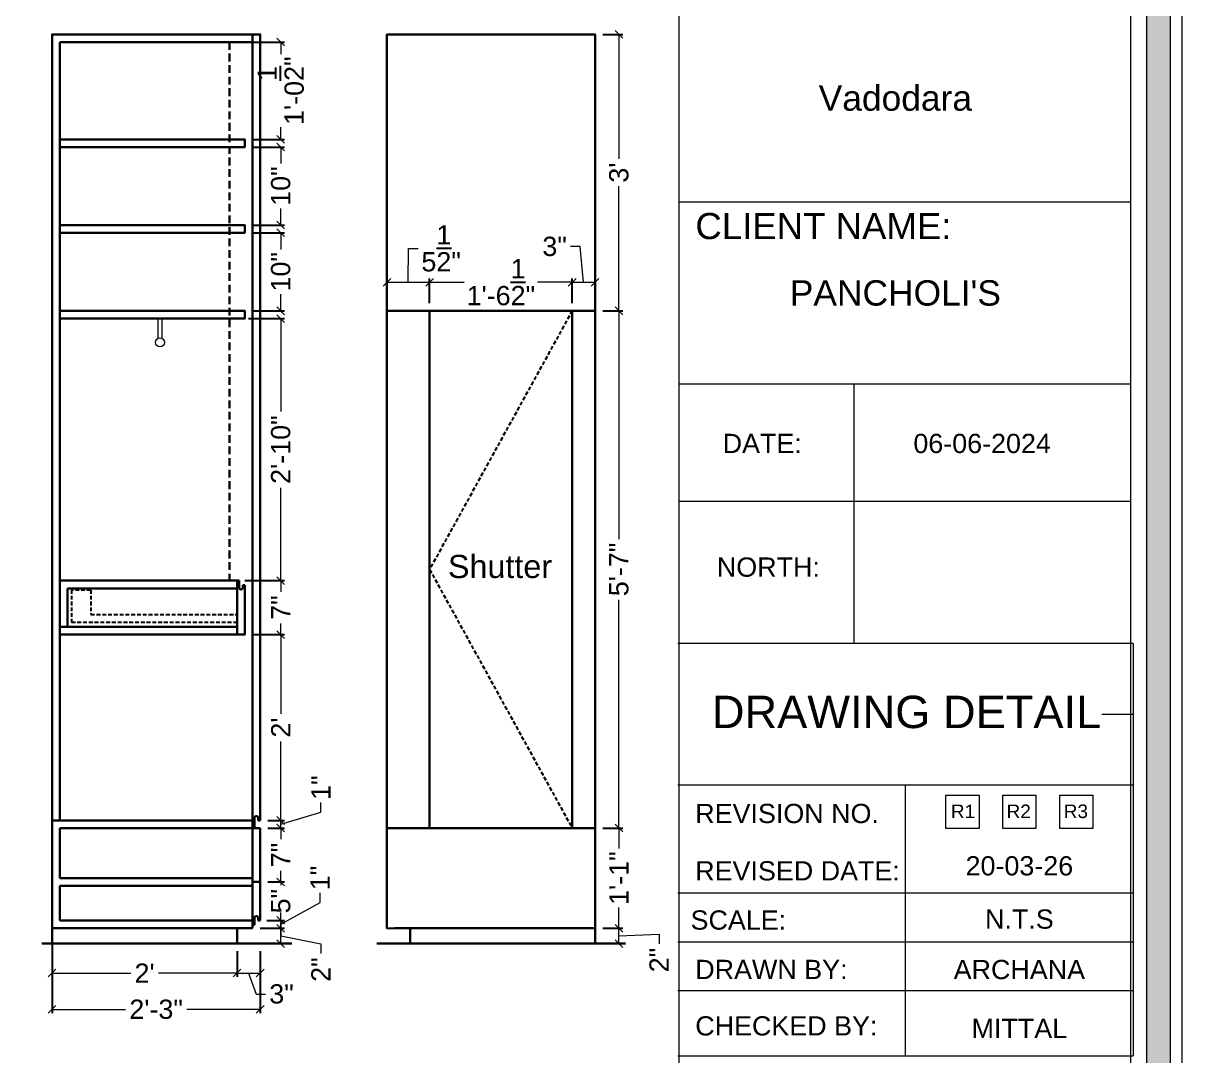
# Model space of a CAD drawing. Header units: millimetres. Extents: x 56222 to 3066687, y -650199 to -121287.
# Drawn here: x 138385.9 to 138536.2, y -182941.3 to -182807.3 of the extents above; entities that cross this region are included whole.
import ezdxf
from ezdxf.enums import TextEntityAlignment as Align

# ---------------------------------------------------------------- set-up
doc = ezdxf.new("R2010")
doc.units = ezdxf.units.MM
doc.header["$MEASUREMENT"] = 0
doc.header["$PDMODE"] = 35
doc.linetypes.add('DASHED2', pattern=[0.375, 0.25, -0.125])
doc.linetypes.add('DASHEDX2', pattern=[1.5, 1, -0.5])
doc.layers.get('Defpoints').update_dxf_attribs({"color": 220})
for name, color, linetype, lineweight in [('dim05', 1, 'Continuous', 13), ('Dimension', 10, 'DASHEDX2', 20), ('FURNITURE', 32, 'Continuous', 9), ('Labelling', 1, 'Continuous', 25), ('NAME PLATE', 7, 'Continuous', 25), ('SECTION ( SLAB PLine )', 104, 'Continuous', 30), ('wall', 7, 'Continuous', 30)]:
    doc.layers.add(name, color=color, linetype=linetype, lineweight=lineweight)
doc.styles.add('Arial', font='arial.ttf')
doc.styles.get("Standard").update_dxf_attribs({"font": 'arial.ttf', "height": 6})
doc.dimstyles.new('ISO-25', dxfattribs={"dimtxt": 2.5, "dimasz": 1, "dimexe": 0.5, "dimexo": 1, "dimtad": 0, "dimdec": 1, "dimlunit": 4, "dimtxsty": 'Standard', "dimblk": 'OBLIQUE', "dimcen": 2.5, "dimclrd": 1, "dimclre": 1, "dimclrt": 5, "dimadec": 0, "dimazin": 0, "dimtfac": 1, "dimtdec": 1, "dimtmove": 0, "dimatfit": 3, "dimfxl": 1, "dimlwd": -1, "dimarcsym": 0})

# ---------------------------------------------------------------- blocks, each defined once
blk = doc.blocks.new('_Oblique')
at = {"layer": 'wall', "color": 0, "lineweight": -2}
blk.add_line((-0.5, -0.5), (0.5, 0.5), dxfattribs=at)
blk = doc.blocks.new('*D1143')
at = {"layer": 'Defpoints', "color": 0, "lineweight": 30, "transparency": 16777216}
for p in [(138389.64, -182926.75), (138413.64, -182926.75), (138413.64, -182930.58)]:
    blk.add_point(p, dxfattribs=at)
at = {"layer": 'dim05', "color": 1, "linetype": 'Continuous', "lineweight": -2, "transparency": 16777216}
for p, q in [((138389.64, -182927.75), (138389.64, -182931.08)), ((138413.64, -182927.75), (138413.64, -182931.08))]:
    blk.add_line(p, q, dxfattribs=at)
at = {"layer": 'dim05', "color": 1, "linetype": 'Continuous', "transparency": 16777216}
for p, q in [((138389.64, -182930.58), (138399.84, -182930.58)), ((138413.64, -182930.58), (138403.44, -182930.58))]:
    blk.add_line(p, q, dxfattribs=at)
at = {"layer": 'dim05', "color": 1, "transparency": 16777216, "rotation": 180}
blk.add_blockref('_Oblique', (138389.64, -182930.58), dxfattribs=at)
at = {"layer": 'dim05', "color": 1, "transparency": 16777216}
blk.add_blockref('_Oblique', (138413.64, -182930.58), dxfattribs=at)
at = {"layer": 'dim05', "color": 5, "lineweight": 25, "transparency": 16777216, "insert": (138401.64, -182930.58), "char_height": 2.5, "attachment_point": 5, "style": 'Arial'}
blk.add_mtext("2'", dxfattribs=at)
blk = doc.blocks.new('*D1144')
at = {"layer": 'Defpoints', "color": 0, "lineweight": 30, "transparency": 16777216}
for p in [(138413.64, -182926.75), (138416.64, -182926.75), (138416.64, -182930.58)]:
    blk.add_point(p, dxfattribs=at)
at = {"layer": 'dim05', "color": 1, "linetype": 'Continuous', "lineweight": -2, "transparency": 16777216}
for p, q in [((138413.64, -182927.75), (138413.64, -182931.08)), ((138416.64, -182927.75), (138416.64, -182931.08))]:
    blk.add_line(p, q, dxfattribs=at)
at = {"layer": 'dim05', "color": 1, "linetype": 'Continuous', "transparency": 16777216}
for p, q in [((138413.64, -182930.58), (138416.64, -182930.58)), ((138415.14, -182930.58), (138416.1, -182933.29)), ((138416.1, -182933.29), (138417.35, -182933.29))]:
    blk.add_line(p, q, dxfattribs=at)
at = {"layer": 'dim05', "color": 1, "transparency": 16777216, "rotation": 180}
blk.add_blockref('_Oblique', (138413.64, -182930.58), dxfattribs=at)
at = {"layer": 'dim05', "color": 1, "transparency": 16777216}
blk.add_blockref('_Oblique', (138416.64, -182930.58), dxfattribs=at)
at = {"layer": 'dim05', "color": 5, "lineweight": 25, "transparency": 16777216, "insert": (138419.41, -182933.29), "char_height": 2.5, "attachment_point": 5, "style": 'Arial'}
blk.add_mtext('3"', dxfattribs=at)
blk = doc.blocks.new('*D1145')
at = {"layer": 'Defpoints', "color": 0, "lineweight": 30, "transparency": 16777216}
for p in [(138415.64, -182924.75), (138419.31, -182924.75), (138413.64, -182926.75)]:
    blk.add_point(p, dxfattribs=at)
at = {"layer": 'dim05', "color": 1, "linetype": 'Continuous', "lineweight": -2, "transparency": 16777216}
for p, q in [((138416.64, -182924.75), (138419.81, -182924.75)), ((138414.64, -182926.75), (138419.81, -182926.75))]:
    blk.add_line(p, q, dxfattribs=at)
at = {"layer": 'dim05', "color": 1, "linetype": 'Continuous', "transparency": 16777216}
for p, q in [((138419.31, -182926.75), (138419.31, -182924.75)), ((138419.31, -182925.75), (138424.52, -182926.79)), ((138424.52, -182926.79), (138424.52, -182928.04))]:
    blk.add_line(p, q, dxfattribs=at)
at = {"layer": 'dim05', "color": 1, "transparency": 16777216}
for p, rotation in [((138419.31, -182924.75), 90), ((138419.31, -182926.75), 270)]:
    blk.add_blockref('_Oblique', p, dxfattribs=dict(at, rotation=rotation))
at = {"layer": 'dim05', "color": 5, "lineweight": 25, "transparency": 16777216, "insert": (138424.52, -182930.12), "char_height": 2.5, "attachment_point": 5, "rotation": 90, "style": 'Arial'}
blk.add_mtext('2"', dxfattribs=at)
blk = doc.blocks.new('*D1045')
at = {"layer": 'Defpoints', "color": 0, "lineweight": 30, "transparency": 16777216}
for p in [(138416.52, -182923.73), (138419.31, -182923.73), (138415.64, -182924.75)]:
    blk.add_point(p, dxfattribs=at)
at = {"layer": 'dim05', "color": 1, "linetype": 'Continuous', "transparency": 16777216}
for p, q in [((138424.41, -182921.43), (138424.41, -182920.18)), ((138419.31, -182924.24), (138424.41, -182921.43)), ((138419.31, -182923.73), (138419.31, -182922.73)), ((138419.31, -182924.75), (138419.31, -182923.73)), ((138419.31, -182924.75), (138419.31, -182923.73)), ((138419.31, -182924.75), (138419.31, -182925.75))]:
    blk.add_line(p, q, dxfattribs=at)
at = {"layer": 'dim05', "color": 1, "linetype": 'Continuous', "lineweight": -2, "transparency": 16777216}
for p, q in [((138417.52, -182923.73), (138419.81, -182923.73)), ((138416.64, -182924.75), (138419.81, -182924.75))]:
    blk.add_line(p, q, dxfattribs=at)
at = {"layer": 'dim05', "color": 1, "transparency": 16777216}
for p, rotation in [((138419.31, -182923.73), 270), ((138419.31, -182924.75), 90)]:
    blk.add_blockref('_Oblique', p, dxfattribs=dict(at, rotation=rotation))
at = {"layer": 'dim05', "color": 5, "lineweight": 25, "transparency": 16777216, "insert": (138424.41, -182918.23), "char_height": 2.5, "attachment_point": 5, "rotation": 90, "style": 'Arial'}
blk.add_mtext('1"', dxfattribs=at)
blk = doc.blocks.new('*D1046')
at = {"layer": 'Defpoints', "color": 0, "lineweight": 30, "transparency": 16777216}
for p in [(138416.64, -182918.75), (138419.31, -182918.75), (138416.64, -182923.73)]:
    blk.add_point(p, dxfattribs=at)
at = {"layer": 'dim05', "color": 1, "linetype": 'Continuous', "transparency": 16777216}
for p, q in [((138419.31, -182918.75), (138419.31, -182917.75)), ((138419.31, -182918.75), (138419.31, -182919.18)), ((138419.31, -182923.73), (138419.31, -182923.3)), ((138419.31, -182923.73), (138419.31, -182924.73))]:
    blk.add_line(p, q, dxfattribs=at)
at = {"layer": 'dim05', "color": 1, "linetype": 'Continuous', "lineweight": -2, "transparency": 16777216}
for p, q in [((138417.64, -182918.75), (138419.81, -182918.75)), ((138417.64, -182923.73), (138419.81, -182923.73))]:
    blk.add_line(p, q, dxfattribs=at)
at = {"layer": 'dim05', "color": 1, "transparency": 16777216}
for p, rotation in [((138419.31, -182918.75), 270), ((138419.31, -182923.73), 90)]:
    blk.add_blockref('_Oblique', p, dxfattribs=dict(at, rotation=rotation))
at = {"layer": 'dim05', "color": 5, "lineweight": 25, "transparency": 16777216, "insert": (138419.31, -182921.24), "char_height": 2.5, "attachment_point": 5, "rotation": 90, "style": 'Arial'}
blk.add_mtext('5"', dxfattribs=at)
blk = doc.blocks.new('*D1047')
at = {"layer": 'Defpoints', "color": 0, "lineweight": 30, "transparency": 16777216}
for p in [(138416.64, -182911.75), (138419.31, -182911.75), (138416.64, -182918.75)]:
    blk.add_point(p, dxfattribs=at)
at = {"layer": 'dim05', "color": 1, "linetype": 'Continuous', "lineweight": -2, "transparency": 16777216}
for p, q in [((138417.64, -182911.75), (138419.81, -182911.75)), ((138417.64, -182918.75), (138419.81, -182918.75))]:
    blk.add_line(p, q, dxfattribs=at)
at = {"layer": 'dim05', "color": 1, "linetype": 'Continuous', "transparency": 16777216}
for p, q in [((138419.31, -182911.75), (138419.31, -182913.2)), ((138419.31, -182918.75), (138419.31, -182917.3))]:
    blk.add_line(p, q, dxfattribs=at)
at = {"layer": 'dim05', "color": 1, "transparency": 16777216}
for p, rotation in [((138419.31, -182911.75), 90), ((138419.31, -182918.75), 270)]:
    blk.add_blockref('_Oblique', p, dxfattribs=dict(at, rotation=rotation))
at = {"layer": 'dim05', "color": 5, "lineweight": 25, "transparency": 16777216, "insert": (138419.31, -182915.25), "char_height": 2.5, "attachment_point": 5, "rotation": 90, "style": 'Arial'}
blk.add_mtext('7"', dxfattribs=at)
blk = doc.blocks.new('*D1048')
at = {"layer": 'Defpoints', "color": 0, "lineweight": 30, "transparency": 16777216}
for p in [(138416.64, -182910.77), (138419.31, -182910.77), (138416.64, -182911.75)]:
    blk.add_point(p, dxfattribs=at)
at = {"layer": 'dim05', "color": 1, "linetype": 'Continuous', "transparency": 16777216}
for p, q in [((138424.52, -182909.7), (138424.52, -182908.45)), ((138419.31, -182911.26), (138424.52, -182909.7)), ((138419.31, -182910.77), (138419.31, -182909.77)), ((138419.31, -182911.75), (138419.31, -182910.77)), ((138419.31, -182911.75), (138419.31, -182910.77)), ((138419.31, -182911.75), (138419.31, -182912.75))]:
    blk.add_line(p, q, dxfattribs=at)
at = {"layer": 'dim05', "color": 1, "linetype": 'Continuous', "lineweight": -2, "transparency": 16777216}
for p, q in [((138417.64, -182910.77), (138419.81, -182910.77)), ((138417.64, -182911.75), (138419.81, -182911.75))]:
    blk.add_line(p, q, dxfattribs=at)
at = {"layer": 'dim05', "color": 1, "transparency": 16777216}
for p, rotation in [((138419.31, -182910.77), 270), ((138419.31, -182911.75), 90)]:
    blk.add_blockref('_Oblique', p, dxfattribs=dict(at, rotation=rotation))
at = {"layer": 'dim05', "color": 5, "lineweight": 25, "transparency": 16777216, "insert": (138424.52, -182906.51), "char_height": 2.5, "attachment_point": 5, "rotation": 90, "style": 'Arial'}
blk.add_mtext('1"', dxfattribs=at)
blk = doc.blocks.new('*D1049')
at = {"layer": 'Defpoints', "color": 0, "lineweight": 30, "transparency": 16777216}
for p in [(138414.64, -182886.64), (138419.31, -182886.64), (138416.64, -182910.77)]:
    blk.add_point(p, dxfattribs=at)
at = {"layer": 'dim05', "color": 1, "linetype": 'Continuous', "lineweight": -2, "transparency": 16777216}
for p, q in [((138415.64, -182886.64), (138419.81, -182886.64)), ((138417.64, -182910.77), (138419.81, -182910.77))]:
    blk.add_line(p, q, dxfattribs=at)
at = {"layer": 'dim05', "color": 1, "linetype": 'Continuous', "transparency": 16777216}
for p, q in [((138419.31, -182886.64), (138419.31, -182896.91)), ((138419.31, -182910.77), (138419.31, -182900.5))]:
    blk.add_line(p, q, dxfattribs=at)
at = {"layer": 'dim05', "color": 1, "transparency": 16777216}
for p, rotation in [((138419.31, -182886.64), 90), ((138419.31, -182910.77), 270)]:
    blk.add_blockref('_Oblique', p, dxfattribs=dict(at, rotation=rotation))
at = {"layer": 'dim05', "color": 5, "lineweight": 25, "transparency": 16777216, "insert": (138419.31, -182898.71), "char_height": 2.5, "attachment_point": 5, "rotation": 90, "style": 'Arial'}
blk.add_mtext("2'", dxfattribs=at)
blk = doc.blocks.new('*D1050')
at = {"layer": 'Defpoints', "color": 0, "lineweight": 30, "transparency": 16777216}
for p in [(138413.64, -182879.64), (138419.31, -182879.64), (138414.64, -182886.64)]:
    blk.add_point(p, dxfattribs=at)
at = {"layer": 'dim05', "color": 1, "linetype": 'Continuous', "lineweight": -2, "transparency": 16777216}
for p, q in [((138414.64, -182879.64), (138419.81, -182879.64)), ((138415.64, -182886.64), (138419.81, -182886.64))]:
    blk.add_line(p, q, dxfattribs=at)
at = {"layer": 'dim05', "color": 1, "linetype": 'Continuous', "transparency": 16777216}
for p, q in [((138419.31, -182879.64), (138419.31, -182881.09)), ((138419.31, -182886.64), (138419.31, -182885.2))]:
    blk.add_line(p, q, dxfattribs=at)
at = {"layer": 'dim05', "color": 1, "transparency": 16777216}
for p, rotation in [((138419.31, -182879.64), 90), ((138419.31, -182886.64), 270)]:
    blk.add_blockref('_Oblique', p, dxfattribs=dict(at, rotation=rotation))
at = {"layer": 'dim05', "color": 5, "lineweight": 25, "transparency": 16777216, "insert": (138419.31, -182883.14), "char_height": 2.5, "attachment_point": 5, "rotation": 90, "style": 'Arial'}
blk.add_mtext('7"', dxfattribs=at)
blk = doc.blocks.new('*D1051')
at = {"layer": 'Defpoints', "color": 0, "lineweight": 30, "transparency": 16777216}
for p in [(138414.64, -182834.5), (138419.31, -182834.5), (138414.64, -182844.63)]:
    blk.add_point(p, dxfattribs=at)
at = {"layer": 'dim05', "color": 1, "linetype": 'Continuous', "lineweight": -2, "transparency": 16777216}
for p, q in [((138415.64, -182834.5), (138419.81, -182834.5)), ((138415.64, -182844.63), (138419.81, -182844.63))]:
    blk.add_line(p, q, dxfattribs=at)
at = {"layer": 'dim05', "color": 1, "linetype": 'Continuous', "transparency": 16777216}
for p, q in [((138419.31, -182834.5), (138419.31, -182836.65)), ((138419.31, -182844.63), (138419.31, -182842.48))]:
    blk.add_line(p, q, dxfattribs=at)
at = {"layer": 'dim05', "color": 1, "transparency": 16777216}
for p, rotation in [((138419.31, -182834.5), 90), ((138419.31, -182844.63), 270)]:
    blk.add_blockref('_Oblique', p, dxfattribs=dict(at, rotation=rotation))
at = {"layer": 'dim05', "color": 5, "lineweight": 25, "transparency": 16777216, "insert": (138419.31, -182839.56), "char_height": 2.5, "attachment_point": 5, "rotation": 90, "style": 'Arial'}
blk.add_mtext('10"', dxfattribs=at)
blk = doc.blocks.new('*D1052')
at = {"layer": 'Defpoints', "color": 0, "lineweight": 30, "transparency": 16777216}
for p in [(138414.64, -182823.38), (138419.31, -182823.38), (138414.64, -182833.5)]:
    blk.add_point(p, dxfattribs=at)
at = {"layer": 'dim05', "color": 1, "linetype": 'Continuous', "lineweight": -2, "transparency": 16777216}
for p, q in [((138415.64, -182823.38), (138419.81, -182823.38)), ((138415.64, -182833.5), (138419.81, -182833.5))]:
    blk.add_line(p, q, dxfattribs=at)
at = {"layer": 'dim05', "color": 1, "linetype": 'Continuous', "transparency": 16777216}
for p, q in [((138419.31, -182823.38), (138419.31, -182825.52)), ((138419.31, -182833.5), (138419.31, -182831.35))]:
    blk.add_line(p, q, dxfattribs=at)
at = {"layer": 'dim05', "color": 1, "transparency": 16777216}
for p, rotation in [((138419.31, -182823.38), 90), ((138419.31, -182833.5), 270)]:
    blk.add_blockref('_Oblique', p, dxfattribs=dict(at, rotation=rotation))
at = {"layer": 'dim05', "color": 5, "lineweight": 25, "transparency": 16777216, "insert": (138419.31, -182828.44), "char_height": 2.5, "attachment_point": 5, "rotation": 90, "style": 'Arial'}
blk.add_mtext('10"', dxfattribs=at)
blk = doc.blocks.new('*D1053')
at = {"layer": 'Defpoints', "color": 0, "lineweight": 30, "transparency": 16777216}
for p in [(138414.64, -182809.75), (138419.31, -182809.75), (138414.64, -182822.38)]:
    blk.add_point(p, dxfattribs=at)
at = {"layer": 'dim05', "color": 1, "linetype": 'Continuous', "lineweight": -2, "transparency": 16777216}
for p, q in [((138415.64, -182809.75), (138419.81, -182809.75)), ((138415.64, -182822.38), (138419.81, -182822.38))]:
    blk.add_line(p, q, dxfattribs=at)
at = {"layer": 'dim05', "color": 1, "linetype": 'Continuous', "transparency": 16777216}
for p, q in [((138419.31, -182809.75), (138419.31, -182811.32)), ((138419.31, -182822.38), (138419.31, -182820.81))]:
    blk.add_line(p, q, dxfattribs=at)
at = {"layer": 'dim05', "color": 1, "transparency": 16777216}
for p, rotation in [((138419.31, -182809.75), 90), ((138419.31, -182822.38), 270)]:
    blk.add_blockref('_Oblique', p, dxfattribs=dict(at, rotation=rotation))
at = {"layer": 'dim05', "color": 5, "lineweight": 25, "transparency": 16777216, "insert": (138419.31, -182816.06), "char_height": 2.5, "attachment_point": 5, "rotation": 90, "style": 'Arial'}
blk.add_mtext('1\'-0{\\H1x;\\S1/2;}"', dxfattribs=at)
blk = doc.blocks.new('*D1054')
at = {"layer": 'Defpoints', "color": 0, "lineweight": 30, "transparency": 16777216}
for p in [(138414.14, -182845.63), (138413.89, -182879.64), (138419.31, -182879.64)]:
    blk.add_point(p, dxfattribs=at)
at = {"layer": 'dim05', "color": 1, "linetype": 'Continuous', "lineweight": -2, "transparency": 16777216}
for p, q in [((138415.14, -182845.63), (138419.81, -182845.63)), ((138414.89, -182879.64), (138419.81, -182879.64))]:
    blk.add_line(p, q, dxfattribs=at)
at = {"layer": 'dim05', "color": 1, "linetype": 'Continuous', "transparency": 16777216}
for p, q in [((138419.31, -182845.63), (138419.31, -182857.7)), ((138419.31, -182879.64), (138419.31, -182867.58))]:
    blk.add_line(p, q, dxfattribs=at)
at = {"layer": 'dim05', "color": 1, "transparency": 16777216}
for p, rotation in [((138419.31, -182845.63), 90), ((138419.31, -182879.64), 270)]:
    blk.add_blockref('_Oblique', p, dxfattribs=dict(at, rotation=rotation))
at = {"layer": 'dim05', "color": 5, "lineweight": 25, "transparency": 16777216, "insert": (138419.31, -182862.64), "char_height": 2.5, "attachment_point": 5, "rotation": 90, "style": 'Arial'}
blk.add_mtext('2\'-10"', dxfattribs=at)
blk = doc.blocks.new('*D1080')
at = {"layer": 'Defpoints', "color": 0, "lineweight": 30, "transparency": 16777216}
for p in [(138389.64, -182921.34), (138416.64, -182926.75), (138389.64, -182935.28)]:
    blk.add_point(p, dxfattribs=at)
at = {"layer": 'dim05', "color": 1, "linetype": 'Continuous', "lineweight": -2, "transparency": 16777216}
for p, q in [((138389.64, -182922.34), (138389.64, -182935.78)), ((138416.64, -182927.75), (138416.64, -182935.78))]:
    blk.add_line(p, q, dxfattribs=at)
at = {"layer": 'dim05', "color": 1, "linetype": 'Continuous', "transparency": 16777216}
for p, q in [((138389.64, -182935.28), (138399.17, -182935.28)), ((138416.64, -182935.28), (138407.11, -182935.28))]:
    blk.add_line(p, q, dxfattribs=at)
at = {"layer": 'dim05', "color": 1, "transparency": 16777216, "rotation": 180}
blk.add_blockref('_Oblique', (138389.64, -182935.28), dxfattribs=at)
at = {"layer": 'dim05', "color": 1, "transparency": 16777216}
blk.add_blockref('_Oblique', (138416.64, -182935.28), dxfattribs=at)
at = {"layer": 'dim05', "color": 5, "lineweight": 25, "transparency": 16777216, "insert": (138403.14, -182935.28), "char_height": 2.5, "attachment_point": 5, "style": 'Arial'}
blk.add_mtext('2\'-3"', dxfattribs=at)
blk = doc.blocks.new('*D1081')
at = {"layer": 'Defpoints', "color": 0, "lineweight": 30, "transparency": 16777216}
for p in [(138460.09, -182924.75), (138463.18, -182924.75), (138460.09, -182926.75)]:
    blk.add_point(p, dxfattribs=at)
at = {"layer": 'dim05', "color": 1, "linetype": 'Continuous', "lineweight": -2, "transparency": 16777216}
for p, q in [((138461.09, -182924.75), (138463.68, -182924.75)), ((138461.09, -182926.75), (138463.68, -182926.75))]:
    blk.add_line(p, q, dxfattribs=at)
at = {"layer": 'dim05', "color": 1, "linetype": 'Continuous', "transparency": 16777216}
for p, q in [((138463.18, -182926.75), (138463.18, -182924.75)), ((138463.18, -182925.75), (138468.39, -182925.54)), ((138468.39, -182925.54), (138468.39, -182926.79))]:
    blk.add_line(p, q, dxfattribs=at)
at = {"layer": 'dim05', "color": 1, "transparency": 16777216}
for p, rotation in [((138463.18, -182924.75), 90), ((138463.18, -182926.75), 270)]:
    blk.add_blockref('_Oblique', p, dxfattribs=dict(at, rotation=rotation))
at = {"layer": 'dim05', "color": 5, "lineweight": 25, "transparency": 16777216, "insert": (138468.39, -182928.88), "char_height": 2.5, "attachment_point": 5, "rotation": 90, "style": 'Arial'}
blk.add_mtext('2"', dxfattribs=at)
blk = doc.blocks.new('*D1082')
at = {"layer": 'Defpoints', "color": 0, "lineweight": 30, "transparency": 16777216}
for p in [(138460.09, -182911.75), (138463.18, -182911.75), (138460.09, -182924.75)]:
    blk.add_point(p, dxfattribs=at)
at = {"layer": 'dim05', "color": 1, "linetype": 'Continuous', "lineweight": -2, "transparency": 16777216}
for p, q in [((138461.09, -182911.75), (138463.68, -182911.75)), ((138461.09, -182924.75), (138463.68, -182924.75))]:
    blk.add_line(p, q, dxfattribs=at)
at = {"layer": 'dim05', "color": 1, "linetype": 'Continuous', "transparency": 16777216}
for p, q in [((138463.18, -182911.75), (138463.18, -182914.42)), ((138463.18, -182924.75), (138463.18, -182922.08))]:
    blk.add_line(p, q, dxfattribs=at)
at = {"layer": 'dim05', "color": 1, "transparency": 16777216}
for p, rotation in [((138463.18, -182911.75), 90), ((138463.18, -182924.75), 270)]:
    blk.add_blockref('_Oblique', p, dxfattribs=dict(at, rotation=rotation))
at = {"layer": 'dim05', "color": 5, "lineweight": 25, "transparency": 16777216, "insert": (138463.18, -182918.25), "char_height": 2.5, "attachment_point": 5, "rotation": 90, "style": 'Arial'}
blk.add_mtext('1\'-1"', dxfattribs=at)
blk = doc.blocks.new('*D1083')
at = {"layer": 'Defpoints', "color": 0, "lineweight": 30, "transparency": 16777216}
for p in [(138460.09, -182844.63), (138463.18, -182844.63), (138460.09, -182911.75)]:
    blk.add_point(p, dxfattribs=at)
at = {"layer": 'dim05', "color": 1, "linetype": 'Continuous', "lineweight": -2, "transparency": 16777216}
for p, q in [((138461.09, -182844.63), (138463.68, -182844.63)), ((138461.09, -182911.75), (138463.68, -182911.75))]:
    blk.add_line(p, q, dxfattribs=at)
at = {"layer": 'dim05', "color": 1, "linetype": 'Continuous', "transparency": 16777216}
for p, q in [((138463.18, -182844.63), (138463.18, -182874.24)), ((138463.18, -182911.75), (138463.18, -182882.14))]:
    blk.add_line(p, q, dxfattribs=at)
at = {"layer": 'dim05', "color": 1, "transparency": 16777216}
for p, rotation in [((138463.18, -182844.63), 90), ((138463.18, -182911.75), 270)]:
    blk.add_blockref('_Oblique', p, dxfattribs=dict(at, rotation=rotation))
at = {"layer": 'dim05', "color": 5, "lineweight": 25, "transparency": 16777216, "insert": (138463.18, -182878.19), "char_height": 2.5, "attachment_point": 5, "rotation": 90, "style": 'Arial'}
blk.add_mtext('5\'-7"', dxfattribs=at)
blk = doc.blocks.new('*D1084')
at = {"layer": 'Defpoints', "color": 0, "lineweight": 30, "transparency": 16777216}
for p in [(138460.09, -182808.75), (138463.18, -182808.75), (138460.09, -182844.63)]:
    blk.add_point(p, dxfattribs=at)
at = {"layer": 'dim05', "color": 1, "linetype": 'Continuous', "lineweight": -2, "transparency": 16777216}
for p, q in [((138461.09, -182808.75), (138463.68, -182808.75)), ((138461.09, -182844.63), (138463.68, -182844.63))]:
    blk.add_line(p, q, dxfattribs=at)
at = {"layer": 'dim05', "color": 1, "linetype": 'Continuous', "transparency": 16777216}
for p, q in [((138463.18, -182808.75), (138463.18, -182824.91)), ((138463.18, -182844.63), (138463.18, -182828.46))]:
    blk.add_line(p, q, dxfattribs=at)
at = {"layer": 'dim05', "color": 1, "transparency": 16777216}
for p, rotation in [((138463.18, -182808.75), 90), ((138463.18, -182844.63), 270)]:
    blk.add_blockref('_Oblique', p, dxfattribs=dict(at, rotation=rotation))
at = {"layer": 'dim05', "color": 5, "lineweight": 25, "transparency": 16777216, "insert": (138463.18, -182826.69), "char_height": 2.5, "attachment_point": 5, "rotation": 90, "style": 'Arial'}
blk.add_mtext("3'", dxfattribs=at)
blk = doc.blocks.new('*D1085')
at = {"layer": 'Defpoints', "color": 0, "lineweight": 30, "transparency": 16777216}
for p in [(138438.62, -182840.92), (138433.09, -182844.63), (138438.62, -182844.63)]:
    blk.add_point(p, dxfattribs=at)
at = {"layer": 'dim05', "color": 1, "linetype": 'Continuous', "transparency": 16777216}
for p, q in [((138435.85, -182840.92), (138435.89, -182836.53)), ((138435.89, -182836.53), (138437.14, -182836.53)), ((138433.09, -182840.92), (138438.62, -182840.92))]:
    blk.add_line(p, q, dxfattribs=at)
at = {"layer": 'dim05', "color": 1, "linetype": 'Continuous', "lineweight": -2, "transparency": 16777216}
for p, q in [((138433.09, -182843.63), (138433.09, -182840.42)), ((138438.62, -182843.63), (138438.62, -182840.42))]:
    blk.add_line(p, q, dxfattribs=at)
at = {"layer": 'dim05', "color": 1, "transparency": 16777216, "rotation": 180}
blk.add_blockref('_Oblique', (138433.09, -182840.92), dxfattribs=at)
at = {"layer": 'dim05', "color": 1, "transparency": 16777216}
blk.add_blockref('_Oblique', (138438.62, -182840.92), dxfattribs=at)
at = {"layer": 'dim05', "color": 5, "lineweight": 25, "transparency": 16777216, "insert": (138440.12, -182836.53), "char_height": 2.5, "attachment_point": 5, "style": 'Arial'}
blk.add_mtext('5{\\H1x;\\S1/2;}"', dxfattribs=at)
blk = doc.blocks.new('*D1086')
at = {"layer": 'Defpoints', "color": 0, "lineweight": 30, "transparency": 16777216}
for p in [(138457.12, -182840.92), (138438.62, -182844.63), (138457.12, -182844.63)]:
    blk.add_point(p, dxfattribs=at)
at = {"layer": 'dim05', "color": 1, "linetype": 'Continuous', "lineweight": -2, "transparency": 16777216}
for p, q in [((138438.62, -182843.63), (138438.62, -182840.42)), ((138457.12, -182843.63), (138457.12, -182840.42))]:
    blk.add_line(p, q, dxfattribs=at)
at = {"layer": 'dim05', "color": 1, "linetype": 'Continuous', "transparency": 16777216}
for p, q in [((138438.62, -182840.92), (138443.12, -182840.92)), ((138457.12, -182840.92), (138452.61, -182840.92))]:
    blk.add_line(p, q, dxfattribs=at)
at = {"layer": 'dim05', "color": 1, "transparency": 16777216, "rotation": 180}
blk.add_blockref('_Oblique', (138438.62, -182840.92), dxfattribs=at)
at = {"layer": 'dim05', "color": 1, "transparency": 16777216}
blk.add_blockref('_Oblique', (138457.12, -182840.92), dxfattribs=at)
at = {"layer": 'dim05', "color": 5, "lineweight": 25, "transparency": 16777216, "insert": (138447.87, -182840.92), "char_height": 2.5, "attachment_point": 5, "style": 'Arial'}
blk.add_mtext('1\'-6{\\H1x;\\S1/2;}"', dxfattribs=at)
blk = doc.blocks.new('*D1087')
at = {"layer": 'Defpoints', "color": 0, "lineweight": 30, "transparency": 16777216}
for p in [(138460.09, -182840.92), (138457.12, -182844.63), (138460.09, -182844.63)]:
    blk.add_point(p, dxfattribs=at)
at = {"layer": 'dim05', "color": 1, "linetype": 'Continuous', "transparency": 16777216}
for p, q in [((138458.15, -182836.28), (138456.9, -182836.28)), ((138458.6, -182840.92), (138458.15, -182836.28)), ((138457.12, -182840.92), (138460.09, -182840.92))]:
    blk.add_line(p, q, dxfattribs=at)
at = {"layer": 'dim05', "color": 1, "linetype": 'Continuous', "lineweight": -2, "transparency": 16777216}
for p, q in [((138457.12, -182843.63), (138457.12, -182840.42)), ((138460.09, -182843.63), (138460.09, -182840.42))]:
    blk.add_line(p, q, dxfattribs=at)
at = {"layer": 'dim05', "color": 1, "transparency": 16777216, "rotation": 180}
blk.add_blockref('_Oblique', (138457.12, -182840.92), dxfattribs=at)
at = {"layer": 'dim05', "color": 1, "transparency": 16777216}
blk.add_blockref('_Oblique', (138460.09, -182840.92), dxfattribs=at)
at = {"layer": 'dim05', "color": 5, "lineweight": 25, "transparency": 16777216, "insert": (138454.84, -182836.28), "char_height": 2.5, "attachment_point": 5, "style": 'Arial'}
blk.add_mtext('3"', dxfattribs=at)

msp = doc.modelspace()

# ---------------------------------------------------------------- hatches: boundary and pattern name
at = {"layer": 'Dimension', "linetype": 'Continuous', "true_color": 0xd39e00}
h = msp.add_hatch(color=42, dxfattribs=at)
h.paths.add_polyline_path([(138098.866, -182727.185), (138098.866, -183033.951), (138534.69, -183033.951), (138534.69, -182727.185)])
h.paths.add_polyline_path([(138101.925, -182730.244), (138531.631, -182730.244), (138531.631, -183030.893), (138101.925, -183030.893)], flags=16)

# ---------------------------------------------------------------- linework, layer by layer
at = {"layer": 'Dimension', "color": 42, "linetype": 'Continuous', "true_color": 0xd39e00}
for p, q in [((138529.561, -182830.509), (138470.999, -182830.509)), ((138529.561, -182854.161), (138470.999, -182854.161)), ((138493.657, -182854.161), (138493.657, -182887.781)), ((138529.561, -182869.379), (138470.999, -182869.379)), ((138529.915, -182887.781), (138470.818, -182887.781)), ((138529.915, -182887.781), (138529.915, -182941.308)), ((138525.839, -182896.957), (138529.915, -182896.957)), ((138470.818, -182906.133), (138529.915, -182906.133)), ((138500.367, -182941.308), (138500.367, -182906.133)), ((138529.915, -182920.203), (138470.818, -182920.203)), ((138529.915, -182926.54), (138470.818, -182926.54)), ((138529.915, -182932.876), (138470.818, -182932.876)), ((138470.818, -182941.308), (138529.915, -182941.308))]:
    msp.add_line(p, q, dxfattribs=at)
for points in [[(138097.336, -182725.656), (138536.219, -182725.656), (138536.219, -183035.481), (138097.336, -183035.481)], [(138098.866, -182727.185), (138534.69, -182727.185), (138534.69, -183033.951), (138098.866, -183033.951)], [(138101.925, -182730.244), (138531.631, -182730.244), (138531.631, -183030.893), (138101.925, -183030.893)], [(138505.598, -182907.494), (138509.91, -182907.494), (138509.91, -182911.807), (138505.598, -182911.807)], [(138512.985, -182907.494), (138517.297, -182907.494), (138517.297, -182911.807), (138512.985, -182911.807)], [(138520.372, -182907.494), (138524.685, -182907.494), (138524.685, -182911.807), (138520.372, -182911.807)]]:
    msp.add_lwpolyline(points, close=True, dxfattribs=at)
at = {"layer": 'Dimension', "color": 42, "linetype": 'ByBlock', "true_color": 0xd39e00}
msp.add_lwpolyline([(138470.999, -183028.375), (138470.999, -182732.761), (138529.561, -182732.761), (138529.561, -183028.375)], close=True, dxfattribs=at)
at = {"layer": 'FURNITURE', "lineweight": 30}
for p, q in [((138390.642, -182809.751), (138415.642, -182809.751)), ((138390.642, -182910.751), (138390.642, -182809.751)), ((138415.642, -182808.751), (138415.642, -182924.751)), ((138403.392, -182845.626), (138403.871, -182845.626)), ((138390.642, -182879.645), (138413.892, -182879.645)), ((138391.642, -182885.645), (138391.642, -182880.645)), ((138391.642, -182880.645), (138413.642, -182880.645)), ((138413.642, -182879.645), (138413.642, -182886.645)), ((138414.642, -182880.227), (138414.642, -182885.645)), ((138390.642, -182886.645), (138414.642, -182886.645)), ((138389.642, -182910.751), (138415.642, -182910.751)), ((138390.642, -182918.251), (138390.642, -182911.751)), ((138390.642, -182911.751), (138416.642, -182911.751)), ((138390.642, -182918.251), (138415.642, -182918.251)), ((138390.642, -182923.751), (138390.642, -182919.251)), ((138390.642, -182919.251), (138415.642, -182919.251)), ((138415.642, -182918.751), (138416.642, -182918.751)), ((138415.642, -182923.751), (138390.642, -182923.751)), ((138434.087, -182924.751), (138434.087, -182924.752))]:
    msp.add_line(p, q, dxfattribs=at)
at = {"layer": 'FURNITURE', "color": 3, "linetype": 'DASHEDX2', "lineweight": 30}
msp.add_line((138412.642, -182809.751), (138412.642, -182879.645), dxfattribs=at)
at = {"layer": 'FURNITURE', "linetype": 'DASHED2', "lineweight": 25, "ltscale": 2}
for p, q in [((138457.117, -182844.626), (138438.616, -182878.189)), ((138438.616, -182878.189), (138457.117, -182911.751)), ((138392.16, -182880.859), (138392.16, -182885.02)), ((138394.66, -182880.859), (138392.16, -182880.859)), ((138394.66, -182880.859), (138394.66, -182884.02)), ((138392.16, -182885.02), (138413.642, -182885.02)), ((138394.66, -182884.02), (138413.642, -182884.02))]:
    msp.add_line(p, q, dxfattribs=at)
at = {"layer": 'FURNITURE', "lineweight": 15}
for p, q in [((138403.392, -182848.2), (138403.392, -182845.626)), ((138403.871, -182845.626), (138403.871, -182848.2))]:
    msp.add_line(p, q, dxfattribs=at)
at = {"layer": 'FURNITURE', "lineweight": 30, "ltscale": 0.5}
for p, q in [((138413.892, -182879.645), (138413.642, -182879.645)), ((138413.892, -182880.522), (138413.892, -182879.645)), ((138414.392, -182880.522), (138414.392, -182880.227)), ((138414.392, -182880.227), (138414.642, -182880.227)), ((138415.892, -182910.456), (138415.892, -182911.751)), ((138416.392, -182910.456), (138416.392, -182910.77)), ((138416.392, -182910.77), (138416.642, -182910.77)), ((138415.892, -182911.751), (138415.642, -182911.751)), ((138415.892, -182924.314), (138415.642, -182924.314)), ((138415.892, -182923.437), (138415.892, -182924.314)), ((138416.392, -182923.437), (138416.392, -182923.732)), ((138416.392, -182923.732), (138416.642, -182923.732))]:
    msp.add_line(p, q, dxfattribs=at)
at = {"layer": 'FURNITURE', "lineweight": 30}
for points in [[(138415.642, -182924.751), (138389.642, -182924.751), (138389.642, -182808.751), (138416.642, -182808.751), (138416.642, -182910.77)], [(138460.087, -182924.768), (138433.087, -182924.751), (138433.087, -182808.751), (138460.087, -182808.751), (138460.087, -182924.768)], [(138433.087, -182910.751), (138433.087, -182910.751), (138433.087, -182844.626), (138460.087, -182844.626), (138460.087, -182910.751)], [(138433.087, -182845.626), (138433.087, -182844.626), (138460.087, -182844.626), (138460.087, -182845.626)], [(138414.642, -182885.645), (138414.642, -182886.645), (138390.642, -182886.645), (138390.642, -182885.645), (138413.642, -182885.645)], [(138391.642, -182885.645), (138413.642, -182885.645)], [(138460.087, -182910.751), (138460.087, -182911.751), (138433.087, -182911.751), (138433.087, -182910.751)], [(138416.642, -182911.751), (138416.642, -182923.732)], [(138390.642, -182924.751), (138412.642, -182924.751)], [(138434.087, -182924.751), (138456.087, -182924.751)], [(138412.642, -182926.751), (138390.642, -182926.751)], [(138456.087, -182926.751), (138434.087, -182926.751)]]:
    msp.add_lwpolyline(points, dxfattribs=at)
for points in [[(138390.642, -182822.376), (138414.642, -182822.376), (138414.642, -182823.376), (138390.642, -182823.376)], [(138390.642, -182833.501), (138414.642, -182833.501), (138414.642, -182834.501), (138390.642, -182834.501)], [(138390.642, -182844.626), (138414.642, -182844.626), (138414.642, -182845.626), (138390.642, -182845.626)], [(138438.616, -182844.626), (138457.117, -182844.626), (138457.117, -182911.751), (138438.616, -182911.751)], [(138389.642, -182924.751), (138413.642, -182924.751), (138413.642, -182926.751), (138389.642, -182926.751)], [(138436.087, -182924.753), (138460.087, -182924.753), (138460.087, -182926.753), (138436.087, -182926.753)]]:
    msp.add_lwpolyline(points, close=True, dxfattribs=at)
at = {"layer": 'FURNITURE', "lineweight": 15}
msp.add_circle((138403.631, -182848.733), 0.585, dxfattribs=at)
at = {"layer": 'FURNITURE', "lineweight": 30, "ltscale": 0.5}
for centre, start, end in [((138414.142, -182880.522), 180, 0), ((138416.142, -182910.456), 0, 180), ((138416.142, -182923.437), 0, 180)]:
    msp.add_arc(centre, 0.25, start, end, dxfattribs=at)
at = {"layer": 'SECTION ( SLAB PLine )', "color": 1}
for p, q in [((138420.736, -182926.751), (138388.314, -182926.751)), ((138464.049, -182926.751), (138431.759, -182926.751))]:
    msp.add_line(p, q, dxfattribs=at)

# ---------------------------------------------------------------- texts
at = {"layer": 'Labelling', "ltscale": 10, "insert": (138441, -182879.347, -0.015), "char_height": 3, "width": 47.9166, "attachment_point": 7}
msp.add_mtext('\\A1;{\\fArial Greek|b0|i0|c0|p34;Shutter}', dxfattribs=at)
at = {"layer": 'NAME PLATE', "style": 'Arial'}
for s, height, p in [('Vadodara', 3.2842, (138499.051, -182818.658)), ('CLIENT NAME:', 3.39743, (138489.72, -182835.322)), ("PANCHOLI'S", 3.2842, (138499.051, -182843.947)), ('DATE:', 2.4963, (138481.779, -182863.085)), ('06-06-2024', 2.4963, (138510.307, -182863.085)), ('NORTH:', 2.4963, (138482.576, -182879.134)), ('DRAWING DETAIL', 4.20032, (138500.505, -182898.779)), ('REVISION NO.', 2.49628, (138485.003, -182911.108)), ('REVISED DATE: ', 2.49628, (138486.844, -182918.551)), ('SCALE:', 2.4963, (138478.682, -182924.935)), ('DRAWN BY:', 2.4963, (138482.967, -182931.35)), ('ARCHANA', 2.4963, (138515.141, -182931.36)), ('CHECKED BY:', 2.49628, (138484.907, -182938.673)), ('MITTAL', 2.4963, (138515.141, -182939.005))]:
    msp.add_text(s, height=height, dxfattribs=at).set_placement(p, align=Align.CENTER)
for s, p in [('R1', (138506.259, -182910.463)), ('R2', (138513.485, -182910.463))]:
    msp.add_text(s, height=1.7598, dxfattribs=at).set_placement(p)
at = {"layer": 'NAME PLATE', "lineweight": 0, "attachment_point": 2, "style": 'Arial'}
for s, insert, char_height, width in [('R3', (138522.475, -182908.696), 1.7598, 3.43461), ('20-03-26', (138515.141, -182915.404), 2.4963, 21.63315), ('N.T.S', (138515.141, -182922.314), 2.4963, 4.87206)]:
    msp.add_mtext(s, dxfattribs=dict(at, insert=insert, char_height=char_height, width=width))

# ---------------------------------------------------------------- dimensions: what is measured, and where the dimension line sits
at = {"layer": 'dim05', "color": 27, "lineweight": 25, "true_color": 0x7d5120}
for base, p1, p2, picture, middle in [((138463.185, -182808.751), (138460.087, -182844.626), (138460.087, -182808.751), '*D1084', (138463.185, -182826.689)), ((138419.314, -182809.751), (138414.642, -182822.376), (138414.642, -182809.751), '*D1053', (138419.314, -182816.064)), ((138419.314, -182823.376), (138414.642, -182833.501), (138414.642, -182823.376), '*D1052', (138419.314, -182828.439)), ((138419.314, -182834.501), (138414.642, -182844.626), (138414.642, -182834.501), '*D1051', (138419.314, -182839.564)), ((138463.185, -182844.626), (138460.087, -182911.751), (138460.087, -182844.626), '*D1083', (138463.185, -182878.189)), ((138419.314, -182879.645), (138414.142, -182845.626), (138413.892, -182879.645), '*D1054', (138419.314, -182862.635)), ((138419.314, -182879.645), (138414.642, -182886.645), (138413.642, -182879.645), '*D1050', (138419.314, -182883.145)), ((138419.314, -182886.645), (138416.642, -182910.77), (138414.642, -182886.645), '*D1049', (138419.314, -182898.708)), ((138419.314, -182910.77), (138416.642, -182911.751), (138416.642, -182910.77), '*D1048', (138424.517, -182907.825)), ((138419.314, -182911.751), (138416.642, -182918.751), (138416.642, -182911.751), '*D1047', (138419.314, -182915.251)), ((138463.185, -182911.751), (138460.087, -182924.753), (138460.087, -182911.751), '*D1082', (138463.185, -182918.252)), ((138419.314, -182918.751), (138416.642, -182923.732), (138416.642, -182918.751), '*D1046', (138419.314, -182921.241))]:
    dim = msp.add_linear_dim(base=base, p1=p1, p2=p2, angle=90, dimstyle='ISO-25', override={"dimtxsty": 'Arial', "dimtmove": 1}, dxfattribs=at)
    dim.commit()
    dim.dimension.update_dxf_attribs({"geometry": picture, "text_midpoint": middle})
for base, p1, p2, picture, middle in [((138438.616, -182840.918), (138433.087, -182844.626), (138438.616, -182844.626), '*D1085', (138437.769, -182836.532)), ((138460.087, -182840.918), (138457.117, -182844.626), (138460.087, -182844.626), '*D1087', (138456.277, -182836.285)), ((138416.642, -182930.577), (138413.642, -182926.751), (138416.642, -182926.751), '*D1144', (138417.972, -182933.292))]:
    dim = msp.add_linear_dim(base=base, p1=p1, p2=p2, dimstyle='ISO-25', override={"dimtxsty": 'Arial', "dimtmove": 1}, dxfattribs=at)
    dim.commit()
    dim.dimension.update_dxf_attribs({"geometry": picture, "text_midpoint": middle, "dimtype": 160})
for base, p1, p2, picture, middle in [((138457.117, -182840.918), (138438.616, -182844.626), (138457.117, -182844.626), '*D1086', (138447.867, -182840.918)), ((138389.642, -182935.277), (138416.642, -182926.751), (138389.642, -182921.344), '*D1080', (138403.142, -182935.277)), ((138413.642, -182930.577), (138389.642, -182926.751), (138413.642, -182926.751), '*D1143', (138401.642, -182930.577))]:
    dim = msp.add_linear_dim(base=base, p1=p1, p2=p2, dimstyle='ISO-25', override={"dimtxsty": 'Arial', "dimtmove": 1}, dxfattribs=at)
    dim.commit()
    dim.dimension.update_dxf_attribs({"geometry": picture, "text_midpoint": middle})
for base, p1, p2, picture, middle in [((138419.314, -182923.732), (138415.642, -182924.751), (138416.517, -182923.732), '*D1045', (138424.411, -182919.551)), ((138419.314, -182924.751), (138413.642, -182926.751), (138415.642, -182924.751), '*D1145', (138424.517, -182928.663)), ((138463.185, -182924.753), (138460.087, -182926.753), (138460.087, -182924.753), '*D1081', (138468.388, -182927.418))]:
    dim = msp.add_linear_dim(base=base, p1=p1, p2=p2, angle=90, dimstyle='ISO-25', override={"dimtxsty": 'Arial', "dimtmove": 1}, dxfattribs=at)
    dim.commit()
    dim.dimension.update_dxf_attribs({"geometry": picture, "text_midpoint": middle, "dimtype": 160})

doc.saveas('drawing.dxf')
